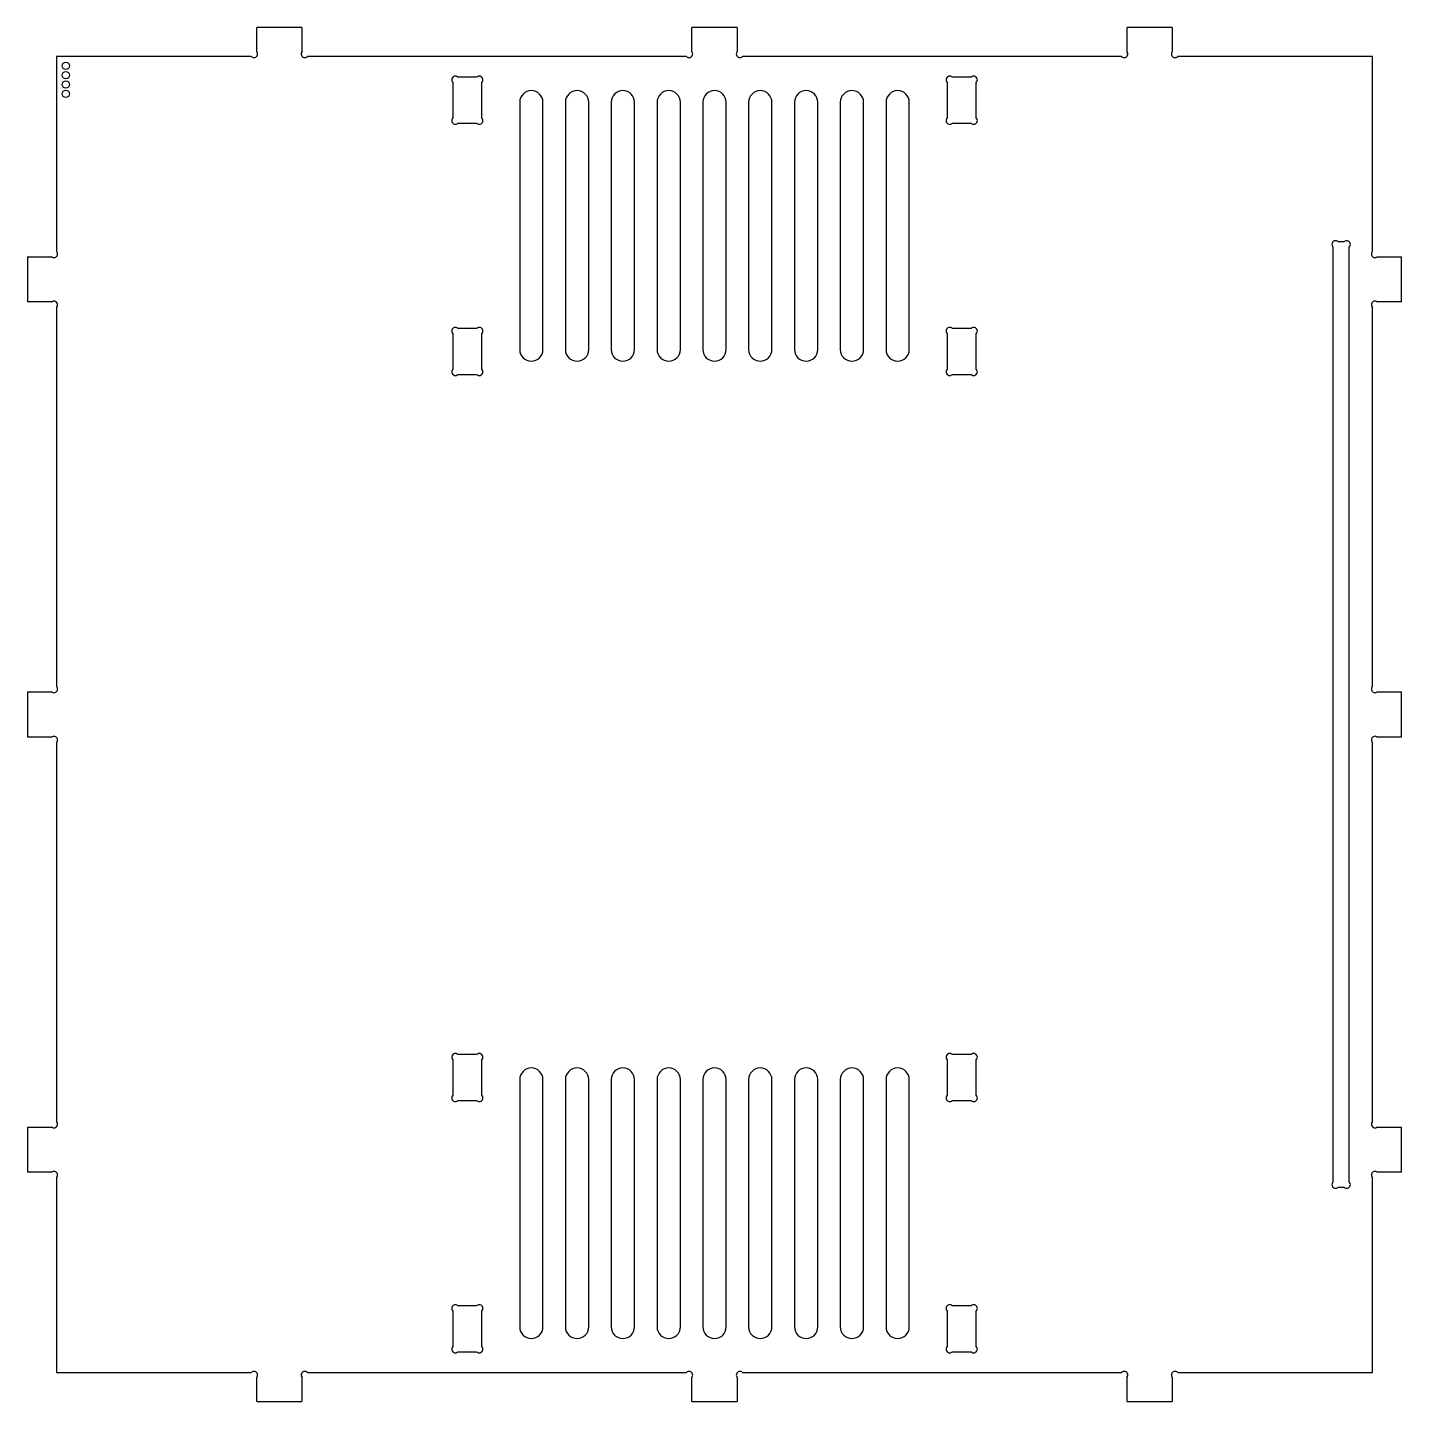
# Model space of a CAD drawing. Header units: inches. Extents: x -0.2 to 11.6, y -11.6 to 0.2.
import ezdxf

# ---------------------------------------------------------------- set-up
doc = ezdxf.new("R2010")
doc.units = ezdxf.units.IN
doc.header["$MEASUREMENT"] = 0

msp = doc.modelspace()

# ---------------------------------------------------------------- linework, layer by layer
at = {"color": 7, "linetype": 'Continuous', "lineweight": 25}
for p, q in [((1.722, 0.044), (1.722, 0.25)), ((2.109, 0.25), (1.722, 0.25)), ((2.109, 0.25), (2.109, 0.044)), ((5.462, 0.044), (5.462, 0.25)), ((5.849, 0.25), (5.462, 0.25)), ((5.849, 0.25), (5.849, 0.044)), ((9.202, 0.044), (9.202, 0.25)), ((9.59, 0.25), (9.202, 0.25)), ((9.59, 0.25), (9.59, 0.044)), ((0, 0), (0, -1.674)), ((1.674, 0), (0, 0)), ((1.719, 0.044), (1.722, 0.044)), ((2.109, 0.044), (2.112, 0.044)), ((5.414, 0), (2.156, 0)), ((5.459, 0.044), (5.462, 0.044)), ((5.849, 0.044), (5.852, 0.044)), ((9.155, 0), (5.897, 0)), ((9.199, 0.044), (9.202, 0.044)), ((9.59, 0.044), (9.593, 0.044)), ((11.311, 0), (9.637, 0)), ((11.311, -1.674), (11.311, 0)), ((3.406, -0.222), (3.406, -0.528)), ((3.611, -0.178), (3.45, -0.178)), ((3.656, -0.528), (3.656, -0.222)), ((7.656, -0.222), (7.656, -0.528)), ((7.861, -0.178), (7.7, -0.178)), ((7.906, -0.528), (7.906, -0.222)), ((3.981, -0.393), (3.981, -2.518)), ((4.181, -2.518), (4.181, -0.393)), ((4.374, -0.393), (4.374, -2.518)), ((4.574, -2.518), (4.574, -0.393)), ((4.768, -0.393), (4.768, -2.518)), ((4.968, -2.518), (4.968, -0.393)), ((5.162, -0.393), (5.162, -2.518)), ((5.362, -2.518), (5.362, -0.393)), ((5.556, -0.393), (5.556, -2.518)), ((5.756, -2.518), (5.756, -0.393)), ((5.949, -0.393), (5.949, -2.518)), ((6.149, -2.518), (6.149, -0.393)), ((6.343, -0.393), (6.343, -2.518)), ((6.543, -2.518), (6.543, -0.393)), ((6.737, -0.393), (6.737, -2.518)), ((6.937, -2.518), (6.937, -0.393)), ((7.13, -0.393), (7.13, -2.518)), ((7.33, -2.518), (7.33, -0.393)), ((3.45, -0.572), (3.611, -0.572)), ((7.7, -0.572), (7.861, -0.572)), ((10.972, -1.637), (10.972, -9.674)), ((11.068, -1.593), (11.016, -1.593)), ((11.112, -9.674), (11.112, -1.637)), ((-0.25, -1.722), (-0.25, -2.109)), ((-0.25, -1.722), (-0.044, -1.722)), ((-0.044, -1.722), (-0.044, -1.719)), ((11.355, -1.719), (11.355, -1.722)), ((11.355, -1.722), (11.561, -1.722)), ((11.561, -2.109), (11.561, -1.722)), ((-0.044, -2.109), (-0.25, -2.109)), ((-0.044, -2.112), (-0.044, -2.109)), ((11.561, -2.109), (11.355, -2.109)), ((11.355, -2.109), (11.355, -2.112)), ((0, -2.156), (0, -5.414)), ((11.311, -5.414), (11.311, -2.156)), ((3.611, -2.338), (3.45, -2.338)), ((7.861, -2.338), (7.7, -2.338)), ((3.406, -2.382), (3.406, -2.688)), ((3.656, -2.688), (3.656, -2.382)), ((7.656, -2.382), (7.656, -2.688)), ((7.906, -2.688), (7.906, -2.382)), ((3.45, -2.732), (3.611, -2.732)), ((7.7, -2.732), (7.861, -2.732)), ((-0.25, -5.462), (-0.25, -5.849)), ((-0.25, -5.462), (-0.044, -5.462)), ((-0.044, -5.462), (-0.044, -5.459)), ((11.355, -5.459), (11.355, -5.462)), ((11.355, -5.462), (11.561, -5.462)), ((11.561, -5.849), (11.561, -5.462)), ((-0.044, -5.849), (-0.25, -5.849)), ((-0.044, -5.852), (-0.044, -5.849)), ((0, -5.897), (0, -9.155)), ((11.311, -9.155), (11.311, -5.897)), ((11.561, -5.849), (11.355, -5.849)), ((11.355, -5.849), (11.355, -5.852)), ((3.611, -8.579), (3.45, -8.579)), ((7.861, -8.579), (7.7, -8.579)), ((3.406, -8.623), (3.406, -8.929)), ((3.656, -8.929), (3.656, -8.623)), ((7.656, -8.623), (7.656, -8.929)), ((7.906, -8.929), (7.906, -8.623)), ((3.981, -8.794), (3.981, -10.919)), ((4.181, -10.919), (4.181, -8.794)), ((4.374, -8.794), (4.374, -10.919)), ((4.574, -10.919), (4.574, -8.794)), ((4.768, -8.794), (4.768, -10.919)), ((4.968, -10.919), (4.968, -8.794)), ((5.162, -8.794), (5.162, -10.919)), ((5.362, -10.919), (5.362, -8.794)), ((5.556, -8.794), (5.556, -10.919)), ((5.756, -10.919), (5.756, -8.794)), ((5.949, -8.794), (5.949, -10.919)), ((6.149, -10.919), (6.149, -8.794)), ((6.343, -8.794), (6.343, -10.919)), ((6.543, -10.919), (6.543, -8.794)), ((6.737, -8.794), (6.737, -10.919)), ((6.937, -10.919), (6.937, -8.794)), ((7.13, -8.794), (7.13, -10.919)), ((7.33, -10.919), (7.33, -8.794)), ((3.45, -8.973), (3.611, -8.973)), ((7.7, -8.973), (7.861, -8.973)), ((-0.25, -9.202), (-0.25, -9.59)), ((-0.25, -9.202), (-0.044, -9.202)), ((-0.044, -9.202), (-0.044, -9.199)), ((11.355, -9.199), (11.355, -9.202)), ((11.355, -9.202), (11.561, -9.202)), ((11.561, -9.59), (11.561, -9.202)), ((-0.044, -9.59), (-0.25, -9.59)), ((-0.044, -9.593), (-0.044, -9.59)), ((0, -9.637), (0, -11.311)), ((11.311, -11.311), (11.311, -9.637)), ((11.561, -9.59), (11.355, -9.59)), ((11.355, -9.59), (11.355, -9.593)), ((11.016, -9.718), (11.068, -9.718)), ((3.611, -10.739), (3.45, -10.739)), ((7.861, -10.739), (7.7, -10.739)), ((3.406, -10.783), (3.406, -11.089)), ((3.656, -11.089), (3.656, -10.783)), ((7.656, -10.783), (7.656, -11.089)), ((7.906, -11.089), (7.906, -10.783)), ((3.45, -11.133), (3.611, -11.133)), ((7.7, -11.133), (7.861, -11.133)), ((0, -11.311), (1.674, -11.311)), ((2.156, -11.311), (5.414, -11.311)), ((5.897, -11.311), (9.155, -11.311)), ((9.637, -11.311), (11.311, -11.311)), ((1.722, -11.355), (1.719, -11.355)), ((1.722, -11.561), (1.722, -11.355)), ((2.112, -11.355), (2.109, -11.355)), ((2.109, -11.355), (2.109, -11.561)), ((5.462, -11.355), (5.459, -11.355)), ((5.462, -11.561), (5.462, -11.355)), ((5.852, -11.355), (5.849, -11.355)), ((5.849, -11.355), (5.849, -11.561)), ((9.202, -11.355), (9.199, -11.355)), ((9.202, -11.561), (9.202, -11.355)), ((9.593, -11.355), (9.59, -11.355)), ((9.59, -11.355), (9.59, -11.561)), ((1.722, -11.561), (2.109, -11.561)), ((5.462, -11.561), (5.849, -11.561)), ((9.202, -11.561), (9.59, -11.561))]:
    msp.add_line(p, q, dxfattribs=at)
for centre, radius in [((0.08, -0.08), 0.0313), ((0.08, -0.16), 0.0312), ((0.08, -0.24), 0.0313), ((0.08, -0.32), 0.0312)]:
    msp.add_circle(centre, radius, dxfattribs=at)
for centre, radius, start, end in [((1.697, 0.022), 0.0312, 224.7488, 45.2512), ((2.134, 0.022), 0.0312, 134.7488, 315.2512), ((5.437, 0.022), 0.0313, 224.7488, 45.2512), ((5.874, 0.022), 0.0312, 134.7488, 315.2512), ((9.177, 0.022), 0.0313, 224.7488, 45.2512), ((9.615, 0.022), 0.0313, 134.7488, 315.2512), ((3.428, -0.2), 0.0312, 44.7488, 225.2512), ((3.634, -0.2), 0.0312, 314.7488, 135.2512), ((7.678, -0.2), 0.0313, 44.7488, 225.2512), ((7.884, -0.2), 0.0313, 314.7488, 135.2512), ((4.081, -0.393), 0.1, 0, 180), ((4.474, -0.393), 0.1, 0, 180), ((4.868, -0.393), 0.1, 0, 180), ((5.262, -0.393), 0.1, 0, 180), ((5.656, -0.393), 0.1, 0, 180), ((6.049, -0.393), 0.1, 0, 180), ((6.443, -0.393), 0.1, 0, 180), ((6.837, -0.393), 0.1, 0, 180), ((7.23, -0.393), 0.1, 0, 180), ((3.428, -0.55), 0.0313, 134.7488, 315.2512), ((3.634, -0.55), 0.0312, 224.7488, 45.2512), ((7.678, -0.55), 0.0312, 134.7488, 315.2512), ((7.884, -0.55), 0.0313, 224.7488, 45.2512), ((10.994, -1.615), 0.0313, 44.7488, 225.2512), ((11.09, -1.615), 0.0312, 314.7488, 135.2512), ((-0.022, -1.697), 0.0312, 224.7488, 45.2512), ((11.333, -1.697), 0.0312, 134.7488, 315.2512), ((-0.022, -2.134), 0.0312, 314.7488, 135.2512), ((11.333, -2.134), 0.0313, 44.7488, 225.2512), ((3.428, -2.36), 0.0312, 44.7488, 225.2512), ((3.634, -2.36), 0.0313, 314.7488, 135.2512), ((7.678, -2.36), 0.0313, 44.7488, 225.2512), ((7.884, -2.36), 0.0313, 314.7488, 135.2512), ((4.081, -2.518), 0.1, 180, 0), ((4.474, -2.518), 0.1, 180, 0), ((4.868, -2.518), 0.1, 180, 0), ((5.262, -2.518), 0.1, 180, 0), ((5.656, -2.518), 0.1, 180, 0), ((6.049, -2.518), 0.1, 180, 0), ((6.443, -2.518), 0.1, 180, 0), ((6.837, -2.518), 0.1, 180, 0), ((7.23, -2.518), 0.1, 180, 0), ((3.428, -2.71), 0.0312, 134.7488, 315.2512), ((3.634, -2.71), 0.0312, 224.7488, 45.2512), ((7.678, -2.71), 0.0312, 134.7488, 315.2512), ((7.884, -2.71), 0.0313, 224.7488, 45.2512), ((-0.022, -5.437), 0.0312, 224.7488, 45.2512), ((11.333, -5.437), 0.0312, 134.7488, 315.2512), ((-0.022, -5.874), 0.0313, 314.7488, 135.2512), ((11.333, -5.874), 0.0313, 44.7488, 225.2512), ((3.428, -8.601), 0.0312, 44.7488, 225.2512), ((3.634, -8.601), 0.0313, 314.7488, 135.2512), ((7.678, -8.601), 0.0313, 44.7488, 225.2512), ((7.884, -8.601), 0.0312, 314.7488, 135.2512), ((4.081, -8.794), 0.1, 0, 180), ((4.474, -8.794), 0.1, 0, 180), ((4.868, -8.794), 0.1, 0, 180), ((5.262, -8.794), 0.1, 0, 180), ((5.656, -8.794), 0.1, 0, 180), ((6.049, -8.794), 0.1, 0, 180), ((6.443, -8.794), 0.1, 0, 180), ((6.837, -8.794), 0.1, 0, 180), ((7.23, -8.794), 0.1, 0, 180), ((3.428, -8.951), 0.0312, 134.7488, 315.2512), ((3.634, -8.951), 0.0312, 224.7488, 45.2512), ((7.678, -8.951), 0.0312, 134.7488, 315.2512), ((7.884, -8.951), 0.0312, 224.7488, 45.2512), ((-0.022, -9.177), 0.0312, 224.7488, 45.2512), ((11.333, -9.177), 0.0312, 134.7488, 315.2512), ((-0.022, -9.615), 0.0312, 314.7488, 135.2512), ((10.994, -9.696), 0.0313, 134.7488, 315.2512), ((11.09, -9.696), 0.0313, 224.7488, 45.2512), ((11.333, -9.615), 0.0313, 44.7488, 225.2512), ((3.428, -10.761), 0.0312, 44.7488, 225.2512), ((3.634, -10.761), 0.0312, 314.7488, 135.2512), ((7.678, -10.761), 0.0312, 44.7488, 225.2512), ((7.884, -10.761), 0.0312, 314.7488, 135.2512), ((4.081, -10.919), 0.1, 180, 0), ((4.474, -10.919), 0.1, 180, 0), ((4.868, -10.919), 0.1, 180, 0), ((5.262, -10.919), 0.1, 180, 0), ((5.656, -10.919), 0.1, 180, 0), ((6.049, -10.919), 0.1, 180, 0), ((6.443, -10.919), 0.1, 180, 0), ((6.837, -10.919), 0.1, 180, 0), ((7.23, -10.919), 0.1, 180, 0), ((3.428, -11.111), 0.0312, 134.7488, 315.2512), ((3.634, -11.111), 0.0313, 224.7488, 45.2512), ((7.678, -11.111), 0.0313, 134.7488, 315.2512), ((7.884, -11.111), 0.0313, 224.7488, 45.2512), ((1.697, -11.333), 0.0312, 314.7488, 135.2512), ((2.134, -11.333), 0.0312, 44.7488, 225.2512), ((5.437, -11.333), 0.0312, 314.7488, 135.2512), ((5.874, -11.333), 0.0313, 44.7488, 225.2512), ((9.177, -11.333), 0.0313, 314.7488, 135.2512), ((9.615, -11.333), 0.0313, 44.7488, 225.2512)]:
    msp.add_arc(centre, radius, start, end, dxfattribs=at)

doc.saveas('drawing.dxf')
